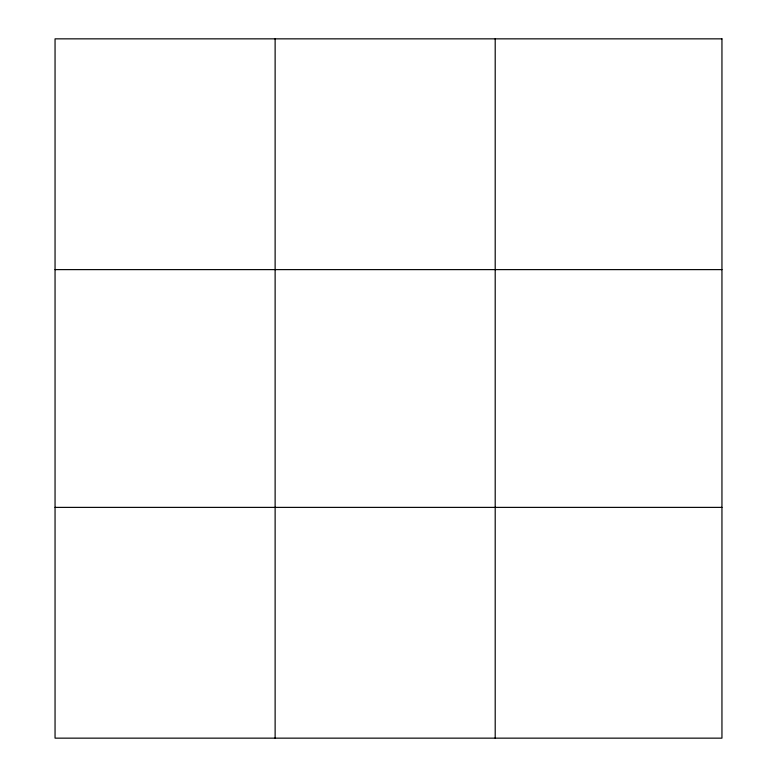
<?xml version="1.0" encoding="UTF-8"?>
<svg xmlns="http://www.w3.org/2000/svg" width="777" height="777" viewBox="0 0 777 777"><rect width="100%" height="100%" fill="white"/><g stroke="black" fill="none" stroke-linecap="round" stroke-linejoin="round"><path stroke-width="1.17" d="M275.126 738.15L275.126 38.85M495.202 738.15L495.202 38.85M55.05 269.619L721.95 269.619M55.05 507.381L721.95 507.381M721.95 38.85L721.95 738.15L55.05 738.15L55.05 38.85L721.95 38.85"/></g></svg>
